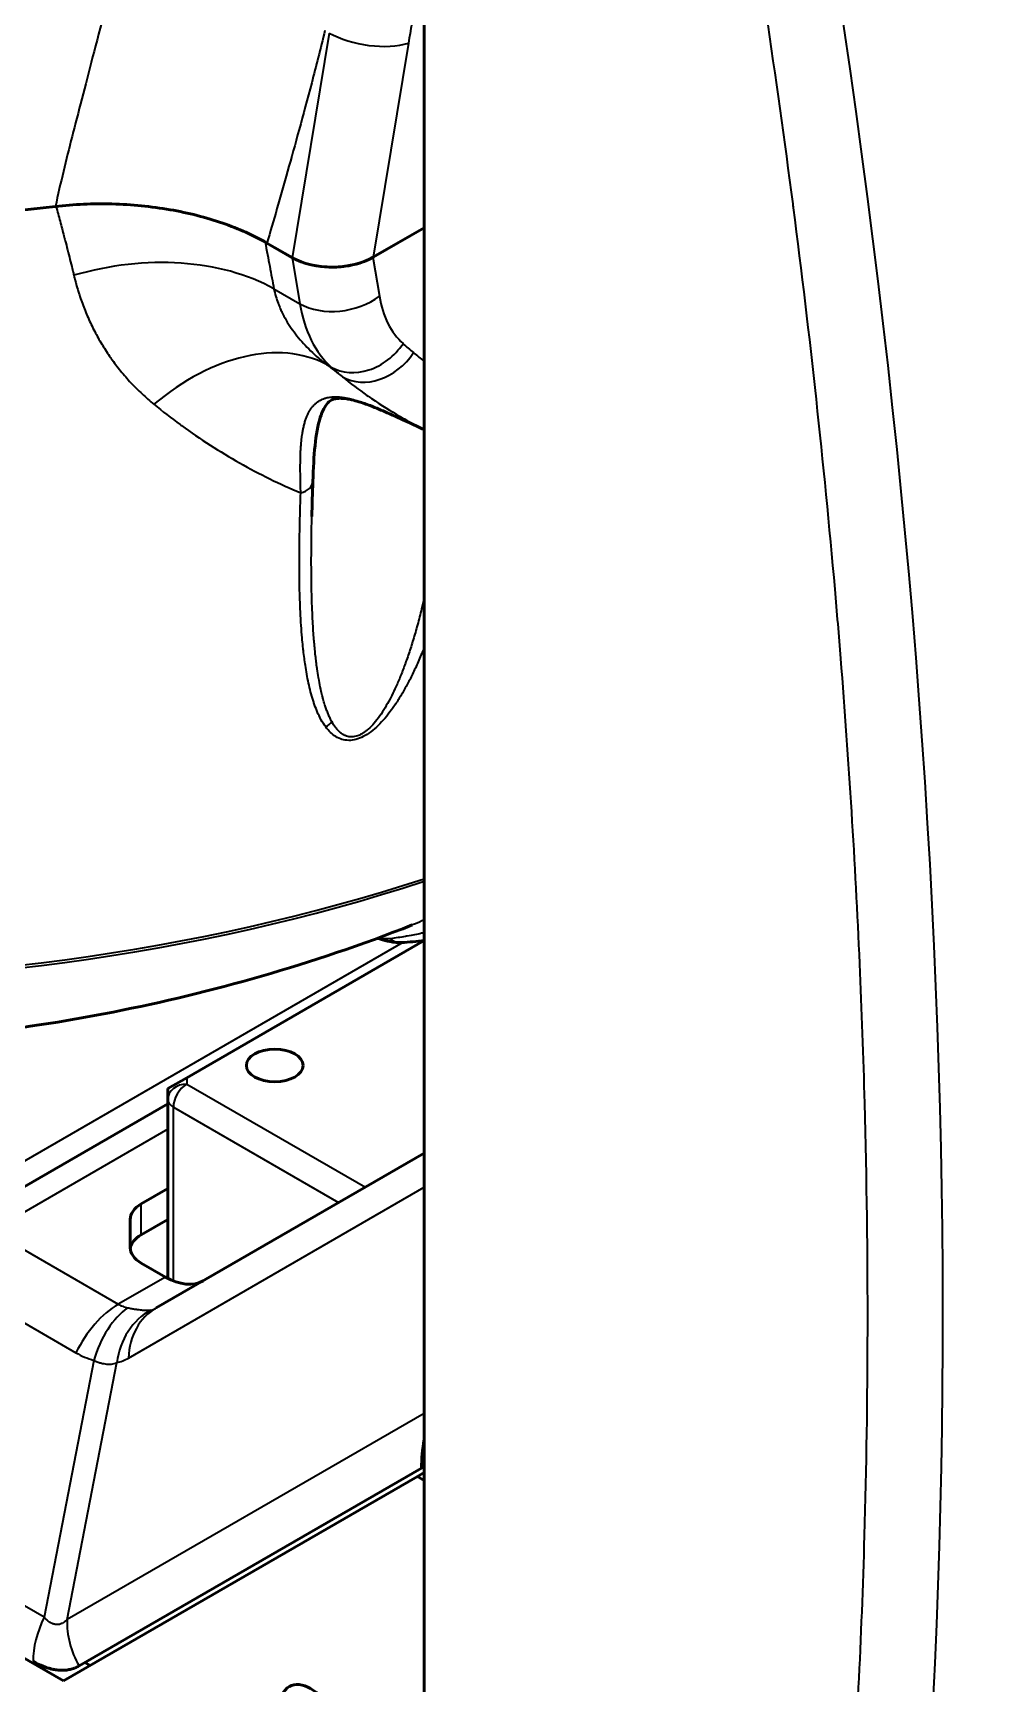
# Model space of a CAD drawing. Header units: millimetres. Extents: x 40 to 2195, y 40 to 1687.
# Drawn here: x 1752.5 to 1802.9, y 1308.4 to 1395.8 of the extents above; entities that cross this region are included whole.
import ezdxf

# ---------------------------------------------------------------- set-up
doc = ezdxf.new("R2010")
doc.units = ezdxf.units.MM
doc.header["$LTSCALE"] = 8
doc.layers.add('Visible (ISO)', color=7, linetype='Continuous', lineweight=50)
doc.layers.add('Visible Narrow (ISO)', color=7, linetype='Continuous', lineweight=35)

msp = doc.modelspace()

# ---------------------------------------------------------------- linework, layer by layer
at = {"layer": 'Visible (ISO)'}
for p, q in [((1773.183, 1417.423), (1773.183, 1299.179)), ((1770.473, 1383.944), (1773.183, 1385.509)), ((1773.183, 1385.509), (1770.487, 1383.953)), ((1766.201, 1383.923), (1764.86, 1384.698)), ((1766.197, 1383.926), (1764.86, 1384.698)), ((1765.041, 1383.297), (1765.041, 1383.297)), ((1767.238, 1370.235), (1767.238, 1370.236)), ((1772.72, 1362.217), (1772.721, 1362.217)), ((1767.037, 1361.549), (1767.037, 1361.548)), ((1767.152, 1361.043), (1767.152, 1361.043)), ((1767.788, 1359.369), (1767.79, 1359.37)), ((1670.653, 1356.782), (1754.091, 1308.608)), ((1760.619, 1340.532), (1773.18, 1347.785)), ((1759.619, 1339.955), (1760.619, 1340.532)), ((1759.619, 1339.955), (1759.619, 1339.378)), ((1759.619, 1329.915), (1759.619, 1339.378)), ((1759.619, 1339.152), (1748.292, 1332.613)), ((1758.999, 1328.344), (1773.183, 1336.533)), ((1759.619, 1334.662), (1758.213, 1333.85)), ((1757.627, 1331.54), (1757.627, 1333.033)), ((1759.619, 1333.029), (1758.213, 1332.217)), ((1759.496, 1329.983), (1758.213, 1330.724)), ((1754.091, 1308.608), (1772.83, 1319.427)), ((1773.042, 1319.869), (1754.924, 1309.408)), ((1773.183, 1319.631), (1772.83, 1319.427)), ((1773.183, 1319.223), (1772.83, 1319.427)), ((1773.042, 1319.869), (1773.183, 1319.95)), ((1773.183, 1299.179), (1773.183, 1319.223)), ((1754.924, 1309.408), (1754.923, 1309.408)), ((1754.924, 1309.408), (1754.924, 1309.408)), ((1755.229, 1309.585), (1755.505, 1309.425))]:
    msp.add_line(p, q, dxfattribs=at)
for centre, major_axis, ratio, start_param, end_param in [((1806.416, 1403.729), (-8.249, -14.288), 0.57735, 5.974812, 5.974814), ((1767.258, 1389.437), (-3.5, 0), 0.57735, 1.111161, 1.111307), ((1737.913, 1432.507), (-81, 0), 0.57735, 1.63503, 1.76659), ((1737.913, 1432.507), (-81, 0), 0.57735, 1.637607, 1.766544), ((1768.369, 1385.18), (-3.033, -0.062), 0.578111, 0.762617, 2.331536), ((1768.351, 1385.169), (3.023, 0.04), 0.577215, 4.348019, 5.482482), ((1766.293, 1372.124), (0.999, -0.036), 0.685631, 6.283117, 6.283211), ((1759.627, 1333.033), (-2, 0), 0.57735, 5.497787, 6.283185), ((1759.627, 1331.54), (-2, 0), 0.57735, 0, 0.785398), ((1759.627, 1331.4), (-2, 0), 0.57735, 5.497787, 6.222488), ((1759.496, 1333.249), (2, -3.464), 0.57735, 5.497787, 6.283185), ((1739.245, 1318.408), (-21.995, 0), 0.57735, 3.88818, 3.888182), ((1739.242, 1318.406), (-22, 0), 0.57735, 3.772873, 3.772879), ((1712.372, 481.754), (-500, 866.025), 0.57735, 5.430804, 5.56477), ((1775.87, 1321.502), (-1.3, -4.853), 0.517638, 4.872487, 5.190047)]:
    msp.add_ellipse(centre, major_axis=major_axis, ratio=ratio, start_param=start_param, end_param=end_param, dxfattribs=at)
for centre, major_axis in [((1765.276, 1341.18), (1.5, 0)), ((1767.173, 1306.363), (-1.125, 1.949))]:
    msp.add_ellipse(centre, major_axis=major_axis, ratio=0.57735, dxfattribs=at)
for points, knots in [([(1764.86, 1384.698), (1764.158, 1385.103), (1763.372, 1385.457), (1761.647, 1386.054), (1760.711, 1386.293), (1758.737, 1386.637), (1757.705, 1386.739), (1755.66, 1386.791), (1754.653, 1386.748), (1753.668, 1386.635)], [0.000013, 0.000013, 0.000013, 0.000013, 0.297718, 0.297718, 0.603474, 0.603474, 0.916103, 0.916103, 1.217547, 1.217547, 1.217547, 1.217547]), ([(1773.183, 1374.828), (1772.904, 1374.954), (1772.612, 1375.089), (1771.965, 1375.388), (1771.606, 1375.553), (1770.94, 1375.847), (1770.635, 1375.976), (1770.125, 1376.17), (1769.92, 1376.242), (1769.592, 1376.341), (1769.465, 1376.375), (1769.256, 1376.422), (1769.17, 1376.439), (1768.951, 1376.472), (1768.826, 1376.482), (1768.63, 1376.481), (1768.551, 1376.473), (1768.408, 1376.447), (1768.351, 1376.427), (1768.212, 1376.364), (1768.148, 1376.315), (1767.933, 1376.088), (1767.791, 1375.816), (1767.554, 1375.057), (1767.468, 1374.546), (1767.349, 1373.408), (1767.316, 1372.774), (1767.292, 1372.088)], [0.020643, 0.020643, 0.020643, 0.020643, 0.13626, 0.13626, 0.26516, 0.26516, 0.365103, 0.365103, 0.429204, 0.429204, 0.46965, 0.46965, 0.499022, 0.499022, 0.548655, 0.548655, 0.594113, 0.594113, 0.65191, 0.65191, 0.758201, 0.758201, 0.989331, 0.989331, 1.268341, 1.268341, 1.552961, 1.552961, 1.552961, 1.552961]), ([(1772.553, 1348.612), (1769.873, 1347.557), (1767.216, 1346.664), (1761.942, 1345.143), (1759.323, 1344.516), (1754.112, 1343.493), (1751.52, 1343.097), (1746.349, 1342.514), (1743.771, 1342.328), (1738.619, 1342.157), (1736.046, 1342.172), (1733.469, 1342.288)], [3.3287036, 3.3287036, 3.3287036, 3.3287036, 3.4639147, 3.4639147, 3.5991257, 3.5991257, 3.7343368, 3.7343368, 3.8695479, 3.8695479, 4.004759, 4.004759, 4.004759, 4.004759]), ([(1771.981, 1347.681), (1771.776, 1347.667), (1771.576, 1347.691), (1771.201, 1347.769), (1771.022, 1347.82), (1770.827, 1347.871)], [0.0000084, 0.0000084, 0.0000084, 0.0000084, 0.0744912, 0.0744912, 0.1393219, 0.1393219, 0.1393219, 0.1393219]), ([(1754.924, 1309.408), (1754.855, 1309.368), (1754.783, 1309.333), (1754.698, 1309.299), (1754.687, 1309.294), (1754.602, 1309.262), (1754.527, 1309.238), (1754.427, 1309.215), (1754.405, 1309.21), (1754.308, 1309.191), (1754.23, 1309.181), (1754.139, 1309.175), (1754.128, 1309.175), (1754.096, 1309.173), (1754.075, 1309.172), (1753.974, 1309.171), (1753.892, 1309.174), (1753.808, 1309.182), (1753.723, 1309.191), (1753.638, 1309.204), (1753.497, 1309.233), (1753.442, 1309.246), (1753.319, 1309.28), (1753.252, 1309.3), (1753.174, 1309.328), (1753.164, 1309.331), (1752.98, 1309.397), (1752.804, 1309.477), (1752.58, 1309.596), (1752.532, 1309.622), (1752.485, 1309.65)], [0.0000064, 0.0000064, 0.0000064, 0.0000064, 0.0413412, 0.0413412, 0.0474963, 0.0474963, 0.0879048, 0.0879048, 0.0990422, 0.0990422, 0.1373787, 0.1373787, 0.1429152, 0.1429152, 0.1527346, 0.1527346, 0.1907593, 0.1909823, 0.1909823, 0.2291726, 0.2291726, 0.2533719, 0.2533719, 0.2823033, 0.2823033, 0.2867689, 0.2867689, 0.36073, 0.36073, 0.3806808, 0.3806808, 0.3806808, 0.3806808])]:
    msp.add_open_spline(points, degree=3, knots=knots, dxfattribs=at)
for points in [[(1767.292, 1372.088), (1767.27, 1371.465), (1767.251, 1370.847), (1767.238, 1370.236)], [(1770.827, 1347.871), (1770.783, 1347.883), (1770.738, 1347.894), (1770.692, 1347.904)], [(1773.183, 1347.785), (1772.79, 1347.745), (1772.388, 1347.71), (1771.981, 1347.681)]]:
    msp.add_open_spline(points, degree=3, dxfattribs=at)
at = {"layer": 'Visible Narrow (ISO)'}
for p, q in [((1768.156, 1395.813), (1766.201, 1383.923)), ((1772.348, 1395.279), (1770.487, 1383.953)), ((1766.197, 1383.926), (1766.606, 1381.488)), ((1770.473, 1383.944), (1770.816, 1381.895)), ((1765.23, 1382.282), (1766.606, 1381.488)), ((1768.008, 1378.278), (1768.269, 1378.128)), ((1753.071, 1311.98), (1672.846, 1358.298)), ((1772.058, 1347.687), (1737.94, 1327.989)), ((1760.619, 1340.532), (1760.619, 1340.194)), ((1760.619, 1340.194), (1770.072, 1334.736)), ((1759.912, 1338.969), (1768.658, 1333.92)), ((1759.912, 1329.778), (1759.912, 1338.969)), ((1759.619, 1337.799), (1750.292, 1332.414)), ((1757.538, 1325.697), (1773.183, 1334.73)), ((1758.213, 1332.217), (1758.213, 1333.85)), ((1750.292, 1332.414), (1756.999, 1328.542)), ((1748.05, 1329.845), (1754.758, 1325.973)), ((1759.496, 1329.983), (1756.999, 1328.542)), ((1755.697, 1325.573), (1753.071, 1311.98)), ((1754.291, 1311.859), (1756.916, 1325.452)), ((1773.183, 1322.767), (1754.291, 1311.859))]:
    msp.add_line(p, q, dxfattribs=at)
for centre, major_axis, ratio, start_param, end_param in [((1468.817, 1506.395), (238.776, -385.829), 0.597168, 0.609486, 0.974056), ((1796.24, 1402.955), (-17.038, -30.035), 0.582367, 5.209992, 5.27658), ((1770.227, 1396.482), (-2.96, 0.487), 0.434717, 0.869467, 2.438387), ((1757.19, 1375.436), (11.343, 2.86), 0.680341, 0.627486, 1.623669), ((1768.695, 1383.12), (-2.959, -0.496), 0.668835, 0.681509, 2.252305), ((1774.962, 1388.014), (-6, -10.392), 0.57735, 5.67232, 6.159708), ((1777.083, 1386.789), (-4.5, -7.794), 0.57735, 5.67232, 6.159708), ((1762.135, 1368.846), (6.439, 9.086), 0.664715, 0.089492, 1.194512), ((1769.942, 1380.599), (-2.013, -2.225), 0.81028, 0.172449, 1.743246), ((1770.492, 1380.123), (-1.911, -2.313), 0.81266, 0.136095, 1.706891), ((1798.279, 1418.097), (-23.5, -40.703), 0.57735, 6.159708, 6.186199), ((1791.57, 1423.923), (-10.362, -51.901), 0.743477, 5.91482, 5.940798), ((1796.157, 1419.322), (-25, -43.301), 0.57735, 6.159708, 6.186199), ((1766.293, 1372.124), (0.999, -0.036), 0.685631, 5.104819, 6.283117), ((1767.588, 1359.796), (0.806, 0.592), 0.801088, 4.60625, 5.037603), ((1737.913, 1386.962), (71.487, 0), 0.57735, 4.655175, 5.228355), ((1737.913, 1386.739), (71.35, 0), 0.57735, 4.655175, 5.229446), ((1771.081, 1348.839), (-0.254, -0.967), 0.337731, 6.026169, 6.282952), ((1771.911, 1348.679), (0.07, -0.998), 0.865654, 5.568458, 6.283159), ((1760.619, 1339.378), (-1, 0), 0.816497, 4.712389, 6.283185), ((1760.619, 1339.378), (-0.5, -0.866), 0.57735, 3.926991, 5.497787), ((1760.619, 1339.378), (-1, 0), 0.57735, 0, 0.785398), ((1757, 1325.276), (-2, -3.464), 0.577351, 3.927014, 4.842132), ((1757.939, 1324.876), (-1.109, -3.843), 0.586873, 3.775864, 4.700472), ((1760.378, 1324.634), (-0.808, 3.918), 0.869669, 0.261905, 1.186463), ((1760.999, 1324.879), (-2, 3.464), 0.816497, 0, 0.915101), ((1755.313, 1311.283), (2, 3.464), 0.57735, 1.700499, 2.356194), ((1757.752, 1311.041), (-2, 3.464), 0.816497, 0.915184, 1.570882)]:
    msp.add_ellipse(centre, major_axis=major_axis, ratio=ratio, start_param=start_param, end_param=end_param, dxfattribs=at)
for points, knots in [([(1792.542, 1272.089), (1792.579, 1272.327), (1792.616, 1272.565), (1792.652, 1272.803), (1793.505, 1278.406), (1794.222, 1284.098), (1794.803, 1289.882), (1794.945, 1291.296), (1795.079, 1292.716), (1795.204, 1294.142), (1795.615, 1298.792), (1795.938, 1303.5), (1796.174, 1308.259), (1796.306, 1310.922), (1796.41, 1313.602), (1796.488, 1316.298), (1796.591, 1319.895), (1796.646, 1323.519), (1796.651, 1327.17), (1796.658, 1331.144), (1796.606, 1335.149), (1796.497, 1339.184), (1796.431, 1341.632), (1796.343, 1344.092), (1796.234, 1346.561), (1795.999, 1351.897), (1795.665, 1357.28), (1795.232, 1362.706), (1795.135, 1363.928), (1795.032, 1365.152), (1794.925, 1366.379), (1794.34, 1373.049), (1793.607, 1379.783), (1792.727, 1386.565), (1792.718, 1386.633), (1792.709, 1386.701), (1792.7, 1386.769), (1791.827, 1393.484), (1790.81, 1400.246), (1789.649, 1407.059)], [0.0000015, 0.0000015, 0.0000015, 0.0000015, 0.0058229, 0.0058229, 0.0058229, 0.1428571, 0.1428571, 0.1428571, 0.176372, 0.176372, 0.176372, 0.2857143, 0.2857143, 0.2857143, 0.3469143, 0.3469143, 0.3469143, 0.4285714, 0.4285714, 0.4285714, 0.5174708, 0.5174708, 0.5174708, 0.5714286, 0.5714286, 0.5714286, 0.6880265, 0.6880265, 0.6880265, 0.7142857, 0.7142857, 0.7142857, 0.8571429, 0.8571429, 0.8571429, 0.85858, 0.85858, 0.85858, 0.9999988, 0.9999988, 0.9999988, 0.9999988]), ([(1757.056, 1399.78), (1756.784, 1398.815), (1756.532, 1397.896), (1756.297, 1397.024), (1756.062, 1396.152), (1755.843, 1395.327), (1755.64, 1394.546), (1755.436, 1393.764), (1755.248, 1393.027), (1755.067, 1392.329), (1754.887, 1391.63), (1754.715, 1390.97), (1754.553, 1390.337), (1754.391, 1389.703), (1754.239, 1389.096), (1754.092, 1388.483), (1753.945, 1387.87), (1753.804, 1387.25), (1753.668, 1386.635)], [0, 0, 0, 0, 0.166667, 0.166667, 0.166667, 0.333333, 0.333333, 0.333333, 0.5, 0.5, 0.5, 0.666667, 0.666667, 0.666667, 0.833333, 0.833333, 0.833333, 1, 1, 1, 1]), ([(1767.93, 1395.943), (1767.692, 1394.972), (1767.224, 1393.13), (1766.56, 1390.663), (1765.944, 1388.464), (1765.387, 1386.503), (1765.038, 1385.276), (1764.86, 1384.698)], [0, 0, 0, 0, 0.2, 0.4, 0.6, 0.8, 0.9999995, 0.9999995, 0.9999995, 0.9999995]), ([(1753.707, 1386.639), (1753.779, 1386.371), (1753.849, 1386.108), (1753.917, 1385.851), (1753.987, 1385.586), (1754.054, 1385.328), (1754.12, 1385.075), (1754.143, 1384.988), (1754.165, 1384.902), (1754.188, 1384.816), (1754.197, 1384.781), (1754.206, 1384.746), (1754.215, 1384.711), (1754.259, 1384.541), (1754.303, 1384.373), (1754.346, 1384.207), (1754.389, 1384.04), (1754.431, 1383.875), (1754.472, 1383.712), (1754.514, 1383.546), (1754.554, 1383.383), (1754.593, 1383.222), (1754.611, 1383.144), (1754.63, 1383.068), (1754.648, 1382.991)], [0.0000108, 0.0000108, 0.0000108, 0.0000108, 0.1978995, 0.1978995, 0.1978995, 0.4014458, 0.4014458, 0.4014458, 0.471292, 0.471292, 0.471292, 0.5, 0.5, 0.5, 0.6406281, 0.6406281, 0.6406281, 0.78329, 0.78329, 0.78329, 0.9295382, 0.9295382, 0.9295382, 1, 1, 1, 1]), ([(1764.763, 1384.753), (1764.851, 1384.308), (1765.014, 1383.453), (1765.158, 1382.663), (1765.23, 1382.282)], [0.0002562, 0.0002562, 0.0002562, 0.0002562, 0.5, 1, 1, 1, 1]), ([(1754.648, 1382.991), (1754.707, 1382.74), (1754.774, 1382.489), (1754.848, 1382.24), (1754.923, 1381.99), (1755.005, 1381.741), (1755.096, 1381.494), (1755.187, 1381.246), (1755.286, 1380.999), (1755.394, 1380.754), (1755.503, 1380.508), (1755.62, 1380.263), (1755.747, 1380.019), (1755.863, 1379.796), (1755.987, 1379.575), (1756.118, 1379.356), (1756.13, 1379.336), (1756.143, 1379.316), (1756.155, 1379.296), (1756.292, 1379.071), (1756.437, 1378.85), (1756.588, 1378.634), (1756.597, 1378.621), (1756.606, 1378.609), (1756.615, 1378.596), (1756.776, 1378.368), (1756.944, 1378.146), (1757.12, 1377.931), (1757.296, 1377.715), (1757.479, 1377.506), (1757.668, 1377.302), (1757.858, 1377.099), (1758.054, 1376.903), (1758.257, 1376.713), (1758.46, 1376.524), (1758.668, 1376.341), (1758.883, 1376.165)], [0, 0, 0, 0, 0.1, 0.1, 0.1, 0.2, 0.2, 0.2, 0.3, 0.3, 0.3, 0.4, 0.4, 0.4, 0.491489, 0.491489, 0.491489, 0.5, 0.5, 0.5, 0.594396, 0.594396, 0.594396, 0.6, 0.6, 0.6, 0.7, 0.7, 0.7, 0.8, 0.8, 0.8, 0.9, 0.9, 0.9, 1, 1, 1, 1]), ([(1765.23, 1382.282), (1765.258, 1382.147), (1765.293, 1382.011), (1765.333, 1381.874), (1765.369, 1381.754), (1765.409, 1381.634), (1765.455, 1381.513), (1765.461, 1381.496), (1765.468, 1381.478), (1765.475, 1381.461), (1765.514, 1381.359), (1765.558, 1381.257), (1765.605, 1381.154), (1765.621, 1381.118), (1765.638, 1381.081), (1765.656, 1381.045), (1765.723, 1380.905), (1765.798, 1380.765), (1765.879, 1380.625), (1765.961, 1380.484), (1766.05, 1380.343), (1766.146, 1380.203), (1766.242, 1380.063), (1766.345, 1379.925), (1766.453, 1379.788), (1766.562, 1379.652), (1766.676, 1379.518), (1766.795, 1379.387), (1766.915, 1379.255), (1767.04, 1379.126), (1767.17, 1379), (1767.3, 1378.874), (1767.435, 1378.75), (1767.575, 1378.63), (1767.715, 1378.509), (1767.859, 1378.392), (1768.008, 1378.278)], [0, 0, 0, 0, 0.1, 0.1, 0.1, 0.187444, 0.187444, 0.187444, 0.2, 0.2, 0.2, 0.273889, 0.273889, 0.273889, 0.3, 0.3, 0.3, 0.4, 0.4, 0.4, 0.5, 0.5, 0.5, 0.6, 0.6, 0.6, 0.7, 0.7, 0.7, 0.8, 0.8, 0.8, 0.9, 0.9, 0.9, 1, 1, 1, 1]), ([(1768.854, 1377.621), (1769.291, 1377.269), (1769.727, 1376.942), (1770.157, 1376.64), (1770.239, 1376.583), (1770.321, 1376.526), (1770.402, 1376.47), (1770.912, 1376.122), (1771.415, 1375.807), (1771.912, 1375.52), (1771.988, 1375.476), (1772.064, 1375.433), (1772.14, 1375.39), (1772.492, 1375.193), (1772.84, 1375.009), (1773.183, 1374.839)], [0.0000003, 0.0000003, 0.0000003, 0.0000003, 0.2801162, 0.2801162, 0.2801162, 0.3333333, 0.3333333, 0.3333333, 0.6666667, 0.6666667, 0.6666667, 0.7178767, 0.7178767, 0.7178767, 0.9549364, 0.9549364, 0.9549364, 0.9549364]), ([(1758.883, 1376.165), (1759.335, 1375.795), (1759.796, 1375.439), (1760.264, 1375.097), (1760.29, 1375.078), (1760.316, 1375.059), (1760.342, 1375.04), (1760.837, 1374.68), (1761.341, 1374.335), (1761.853, 1374.006), (1762.365, 1373.677), (1762.885, 1373.363), (1763.412, 1373.066), (1763.939, 1372.769), (1764.473, 1372.488), (1765.013, 1372.223), (1765.553, 1371.958), (1766.1, 1371.709), (1766.652, 1371.477)], [0, 0, 0, 0, 0.189479, 0.189479, 0.189479, 0.2, 0.2, 0.2, 0.4, 0.4, 0.4, 0.6, 0.6, 0.6, 0.8, 0.8, 0.8, 1, 1, 1, 1]), ([(1766.652, 1371.477), (1766.648, 1371.617), (1766.644, 1371.752), (1766.638, 1372.001), (1766.636, 1372.115), (1766.632, 1372.355), (1766.63, 1372.48), (1766.629, 1372.612), (1766.629, 1372.623), (1766.628, 1372.754), (1766.628, 1372.871), (1766.63, 1373.082), (1766.631, 1373.177), (1766.635, 1373.382), (1766.639, 1373.49), (1766.648, 1373.711), (1766.654, 1373.822), (1766.667, 1374.002), (1766.673, 1374.072), (1766.687, 1374.231), (1766.697, 1374.318), (1766.719, 1374.498), (1766.733, 1374.59), (1766.759, 1374.745), (1766.77, 1374.808), (1766.798, 1374.942), (1766.814, 1375.011), (1766.85, 1375.152), (1766.87, 1375.224), (1766.911, 1375.354), (1766.932, 1375.413), (1766.976, 1375.526), (1766.999, 1375.579), (1767.047, 1375.684), (1767.074, 1375.735), (1767.13, 1375.835), (1767.161, 1375.884), (1767.197, 1375.935), (1767.2, 1375.941), (1767.233, 1375.986), (1767.262, 1376.025), (1767.327, 1376.1), (1767.361, 1376.137), (1767.434, 1376.206), (1767.473, 1376.239), (1767.524, 1376.278), (1767.534, 1376.286), (1767.581, 1376.319), (1767.619, 1376.343), (1767.701, 1376.39), (1767.745, 1376.412), (1767.834, 1376.451), (1767.879, 1376.468), (1767.946, 1376.489), (1767.968, 1376.495), (1768.033, 1376.513), (1768.078, 1376.523), (1768.203, 1376.545), (1768.285, 1376.554), (1768.424, 1376.561), (1768.479, 1376.561), (1768.582, 1376.559), (1768.631, 1376.556), (1768.725, 1376.549), (1768.771, 1376.544), (1768.864, 1376.533), (1768.91, 1376.526), (1769.006, 1376.51), (1769.054, 1376.501), (1769.117, 1376.489), (1769.132, 1376.486), (1769.198, 1376.472), (1769.25, 1376.46), (1769.372, 1376.429), (1769.444, 1376.41), (1769.585, 1376.37), (1769.655, 1376.349), (1769.766, 1376.313), (1769.806, 1376.3), (1769.9, 1376.268), (1769.955, 1376.249), (1770.089, 1376.202), (1770.168, 1376.172), (1770.335, 1376.109), (1770.422, 1376.074), (1770.552, 1376.022), (1770.593, 1376.005), (1770.69, 1375.965), (1770.746, 1375.941), (1770.891, 1375.879), (1770.981, 1375.84), (1771.154, 1375.764), (1771.237, 1375.728), (1771.372, 1375.667), (1771.425, 1375.643), (1771.531, 1375.595), (1771.585, 1375.57), (1771.721, 1375.508), (1771.803, 1375.47), (1771.97, 1375.393), (1772.054, 1375.354), (1772.211, 1375.281), (1772.283, 1375.247), (1772.407, 1375.19), (1772.458, 1375.166), (1772.602, 1375.099), (1772.695, 1375.056), (1772.878, 1374.972), (1772.967, 1374.93), (1773.099, 1374.87), (1773.141, 1374.851), (1773.183, 1374.832)], [0, 0, 0, 0, 0.0220675, 0.0220675, 0.0417193, 0.0417193, 0.0646975, 0.0646975, 0.0666667, 0.0666667, 0.089616, 0.089616, 0.1093649, 0.1093649, 0.1333333, 0.1333333, 0.1594902, 0.1594902, 0.1770624, 0.1770624, 0.2, 0.2, 0.2257776, 0.2257776, 0.244771, 0.244771, 0.2666667, 0.2666667, 0.2908389, 0.2908389, 0.3124572, 0.3124572, 0.3333333, 0.3333333, 0.3551162, 0.3551162, 0.3775748, 0.3775748, 0.3801631, 0.3801631, 0.4, 0.4, 0.4208971, 0.4208971, 0.4423502, 0.4423502, 0.4478411, 0.4478411, 0.4666667, 0.4666667, 0.4873229, 0.4873229, 0.5066273, 0.5066273, 0.5155632, 0.5155632, 0.5333333, 0.5333333, 0.5639291, 0.5639291, 0.5832801, 0.5832801, 0.6, 0.6, 0.6153232, 0.6153232, 0.6306977, 0.6306977, 0.6461325, 0.6461325, 0.6506969, 0.6506969, 0.6666667, 0.6666667, 0.6877036, 0.6877036, 0.7075409, 0.7075409, 0.7185191, 0.7185191, 0.7333333, 0.7333333, 0.7539444, 0.7539444, 0.776061, 0.776061, 0.7863325, 0.7863325, 0.8, 0.8, 0.8218824, 0.8218824, 0.8416558, 0.8416558, 0.8540119, 0.8540119, 0.8666667, 0.8666667, 0.8857021, 0.8857021, 0.9050732, 0.9050732, 0.9216397, 0.9216397, 0.9333333, 0.9333333, 0.9546473, 0.9546473, 0.9753436, 0.9753436, 0.9850039, 0.9850039, 0.9850039, 0.9850039]), ([(1767.974, 1359.091), (1767.886, 1359.21), (1767.809, 1359.332), (1767.729, 1359.477), (1767.717, 1359.499), (1767.646, 1359.633), (1767.592, 1359.745), (1767.529, 1359.891), (1767.515, 1359.923), (1767.445, 1360.094), (1767.394, 1360.233), (1767.344, 1360.381), (1767.342, 1360.388), (1767.29, 1360.543), (1767.246, 1360.691), (1767.164, 1360.992), (1767.126, 1361.145), (1767.056, 1361.455), (1767.024, 1361.611), (1766.964, 1361.924), (1766.937, 1362.08), (1766.891, 1362.371), (1766.871, 1362.506), (1766.849, 1362.67), (1766.845, 1362.695), (1766.824, 1362.857), (1766.807, 1362.997), (1766.787, 1363.175), (1766.783, 1363.206), (1766.764, 1363.385), (1766.748, 1363.539), (1766.73, 1363.738), (1766.727, 1363.775), (1766.705, 1364.017), (1766.689, 1364.235), (1766.658, 1364.693), (1766.644, 1364.935), (1766.623, 1365.398), (1766.614, 1365.616), (1766.605, 1365.889), (1766.604, 1365.933), (1766.596, 1366.204), (1766.59, 1366.438), (1766.585, 1366.738), (1766.585, 1366.794), (1766.581, 1367.089), (1766.579, 1367.336), (1766.578, 1367.669), (1766.578, 1367.745), (1766.578, 1368.086), (1766.58, 1368.363), (1766.584, 1368.735), (1766.585, 1368.82), (1766.59, 1369.171), (1766.595, 1369.449), (1766.604, 1369.862), (1766.607, 1369.989), (1766.621, 1370.546), (1766.635, 1371), (1766.652, 1371.477)], [0, 0, 0, 0, 0.0472192, 0.0472192, 0.0555556, 0.0555556, 0.0986175, 0.0986175, 0.1111111, 0.1111111, 0.1638602, 0.1638602, 0.1666667, 0.1666667, 0.2222222, 0.2222222, 0.2777778, 0.2777778, 0.3333333, 0.3333333, 0.3888889, 0.3888889, 0.4358257, 0.4358257, 0.4444444, 0.4444444, 0.4902647, 0.4902647, 0.5, 0.5, 0.545251, 0.545251, 0.5555556, 0.5555556, 0.6111111, 0.6111111, 0.6666667, 0.6666667, 0.7131958, 0.7131958, 0.7222222, 0.7222222, 0.7675196, 0.7675196, 0.7777778, 0.7777778, 0.8208897, 0.8208897, 0.8333333, 0.8333333, 0.8764872, 0.8764872, 0.8888889, 0.8888889, 0.9276808, 0.9276808, 0.9444444, 0.9444444, 1, 1, 1, 1]), ([(1768.295, 1359.373), (1768.261, 1359.433), (1768.23, 1359.494), (1768.17, 1359.619), (1768.142, 1359.683), (1768.103, 1359.775), (1768.091, 1359.804), (1768.051, 1359.902), (1768.025, 1359.972), (1767.974, 1360.116), (1767.95, 1360.189), (1767.924, 1360.272), (1767.92, 1360.283), (1767.89, 1360.381), (1767.864, 1360.47), (1767.822, 1360.624), (1767.805, 1360.69), (1767.763, 1360.854), (1767.74, 1360.953), (1767.706, 1361.109), (1767.694, 1361.166), (1767.653, 1361.364), (1767.626, 1361.506), (1767.598, 1361.667), (1767.595, 1361.684), (1767.566, 1361.853), (1767.542, 1362.007), (1767.519, 1362.17), (1767.518, 1362.179), (1767.5, 1362.306), (1767.484, 1362.423), (1767.464, 1362.586), (1767.458, 1362.631), (1767.439, 1362.792), (1767.426, 1362.909), (1767.409, 1363.077), (1767.404, 1363.126), (1767.386, 1363.303), (1767.375, 1363.433), (1767.359, 1363.615), (1767.355, 1363.663), (1767.339, 1363.861), (1767.328, 1364.017), (1767.314, 1364.223), (1767.312, 1364.264), (1767.299, 1364.467), (1767.289, 1364.637), (1767.277, 1364.867), (1767.275, 1364.921), (1767.262, 1365.186), (1767.254, 1365.405), (1767.245, 1365.662), (1767.244, 1365.691), (1767.235, 1365.963), (1767.229, 1366.216), (1767.224, 1366.498), (1767.223, 1366.515), (1767.218, 1366.816), (1767.214, 1367.113), (1767.211, 1367.74), (1767.211, 1368.07), (1767.215, 1368.768), (1767.219, 1369.136), (1767.229, 1369.754), (1767.233, 1369.99), (1767.238, 1370.235)], [0, 0, 0, 0, 0.0221711, 0.0221711, 0.045333, 0.045333, 0.0555556, 0.0555556, 0.0809375, 0.0809375, 0.1073645, 0.1073645, 0.1111111, 0.1111111, 0.1430895, 0.1430895, 0.1666667, 0.1666667, 0.2021011, 0.2021011, 0.2222222, 0.2222222, 0.2719883, 0.2719883, 0.2777778, 0.2777778, 0.3302001, 0.3302001, 0.3333333, 0.3333333, 0.3735634, 0.3735634, 0.3888889, 0.3888889, 0.4281552, 0.4281552, 0.4444444, 0.4444444, 0.4856447, 0.4856447, 0.5, 0.5, 0.5445874, 0.5445874, 0.5555556, 0.5555556, 0.598201, 0.598201, 0.6111111, 0.6111111, 0.6604887, 0.6604887, 0.6666667, 0.6666667, 0.7188353, 0.7188353, 0.7222222, 0.7222222, 0.7777778, 0.7777778, 0.8333333, 0.8333333, 0.8888889, 0.8888889, 0.9214881, 0.9214881, 0.9214881, 0.9214881]), ([(1773.183, 1365.907), (1773.139, 1365.717), (1773.095, 1365.532), (1773.05, 1365.35), (1772.978, 1365.055), (1772.904, 1364.771), (1772.829, 1364.498), (1772.754, 1364.224), (1772.679, 1363.961), (1772.602, 1363.707), (1772.525, 1363.454), (1772.448, 1363.21), (1772.369, 1362.976), (1772.291, 1362.742), (1772.211, 1362.518), (1772.131, 1362.302), (1772.051, 1362.086), (1771.97, 1361.88), (1771.888, 1361.681), (1771.805, 1361.483), (1771.722, 1361.292), (1771.638, 1361.11), (1771.563, 1360.949), (1771.488, 1360.794), (1771.411, 1360.645), (1771.4, 1360.624), (1771.39, 1360.604), (1771.379, 1360.584), (1771.292, 1360.416), (1771.202, 1360.257), (1771.111, 1360.105), (1771.02, 1359.953), (1770.927, 1359.809), (1770.832, 1359.673), (1770.736, 1359.538), (1770.638, 1359.41), (1770.536, 1359.292), (1770.435, 1359.174), (1770.33, 1359.066), (1770.223, 1358.971), (1770.176, 1358.93), (1770.13, 1358.892), (1770.083, 1358.857), (1770.036, 1358.821), (1769.989, 1358.789), (1769.943, 1358.76), (1769.928, 1358.75), (1769.913, 1358.741), (1769.898, 1358.732), (1769.84, 1358.698), (1769.783, 1358.67), (1769.726, 1358.646), (1769.677, 1358.626), (1769.629, 1358.61), (1769.582, 1358.597), (1769.478, 1358.57), (1769.375, 1358.559), (1769.274, 1358.567), (1769.181, 1358.575), (1769.089, 1358.598), (1769.003, 1358.636), (1768.997, 1358.638), (1768.991, 1358.641), (1768.985, 1358.644), (1768.918, 1358.674), (1768.855, 1358.712), (1768.794, 1358.758), (1768.771, 1358.776), (1768.748, 1358.794), (1768.725, 1358.814), (1768.669, 1358.863), (1768.614, 1358.918), (1768.562, 1358.979), (1768.54, 1359.005), (1768.518, 1359.032), (1768.497, 1359.06), (1768.425, 1359.154), (1768.358, 1359.258), (1768.295, 1359.373)], [0.1538655, 0.1538655, 0.1538655, 0.1538655, 0.1818182, 0.1818182, 0.1818182, 0.2272727, 0.2272727, 0.2272727, 0.2727273, 0.2727273, 0.2727273, 0.3181818, 0.3181818, 0.3181818, 0.3636364, 0.3636364, 0.3636364, 0.4090909, 0.4090909, 0.4090909, 0.4545455, 0.4545455, 0.4545455, 0.4945365, 0.4945365, 0.4945365, 0.5, 0.5, 0.5, 0.5454545, 0.5454545, 0.5454545, 0.5909091, 0.5909091, 0.5909091, 0.6363636, 0.6363636, 0.6363636, 0.6818182, 0.6818182, 0.6818182, 0.7014519, 0.7014519, 0.7014519, 0.7209362, 0.7209362, 0.7209362, 0.7272727, 0.7272727, 0.7272727, 0.7518465, 0.7518465, 0.7518465, 0.7727273, 0.7727273, 0.7727273, 0.8181818, 0.8181818, 0.8181818, 0.8606573, 0.8606573, 0.8606573, 0.8636364, 0.8636364, 0.8636364, 0.8964585, 0.8964585, 0.8964585, 0.9090909, 0.9090909, 0.9090909, 0.9409522, 0.9409522, 0.9409522, 0.9545455, 0.9545455, 0.9545455, 0.9999994, 0.9999994, 0.9999994, 0.9999994]), ([(1773.183, 1363.306), (1773.126, 1363.161), (1772.972, 1362.781), (1772.718, 1362.2), (1772.417, 1361.579), (1772.108, 1361.007), (1771.789, 1360.478), (1771.459, 1359.994), (1771.115, 1359.555), (1770.751, 1359.163), (1770.364, 1358.826), (1769.957, 1358.566), (1769.568, 1358.414), (1769.186, 1358.362), (1768.824, 1358.417), (1768.503, 1358.567), (1768.22, 1358.792), (1768.053, 1358.984), (1767.974, 1359.091)], [0.2912654, 0.2912654, 0.2912654, 0.2912654, 0.3181818, 0.3636364, 0.4090909, 0.4545455, 0.5, 0.5454545, 0.5909091, 0.6363636, 0.6818182, 0.7272727, 0.7727273, 0.8181818, 0.8636364, 0.9090909, 0.9545455, 0.9999999, 0.9999999, 0.9999999, 0.9999999]), ([(1773.183, 1348.202), (1773.151, 1348.195), (1773.118, 1348.187), (1773.085, 1348.18), (1773.072, 1348.177), (1773.06, 1348.174), (1773.047, 1348.172), (1772.808, 1348.119), (1772.556, 1348.069), (1772.289, 1348.022), (1772.256, 1348.016), (1772.222, 1348.01), (1772.189, 1348.004), (1771.938, 1347.962), (1771.674, 1347.922), (1771.398, 1347.886)], [0.2894347, 0.2894347, 0.2894347, 0.2894347, 0.3333333, 0.3333333, 0.3333333, 0.3501036, 0.3501036, 0.3501036, 0.6666667, 0.6666667, 0.6666667, 0.7061592, 0.7061592, 0.7061592, 1, 1, 1, 1]), ([(1773.183, 1348.884), (1773.14, 1348.864), (1773.097, 1348.844), (1772.889, 1348.749), (1772.722, 1348.678), (1772.553, 1348.612)], [0.1622318, 0.1622318, 0.1622318, 0.1622318, 0.1951197, 0.1951197, 0.3213592, 0.3213592, 0.3213592, 0.3213592]), ([(1771.398, 1347.886), (1771.334, 1347.878), (1771.202, 1347.872), (1770.98, 1347.89), (1770.83, 1347.913), (1770.753, 1347.925)], [0.0000048, 0.0000048, 0.0000048, 0.0000048, 0.3333333, 0.6666667, 1, 1, 1, 1]), ([(1756.999, 1328.542), (1757.072, 1328.5), (1757.227, 1328.427), (1757.403, 1328.376), (1757.496, 1328.357)], [0, 0, 0, 0, 0.5, 0.9997654, 0.9997654, 0.9997654, 0.9997654]), ([(1757.496, 1328.357), (1757.569, 1328.342), (1757.64, 1328.329), (1757.777, 1328.304), (1757.842, 1328.293), (1757.939, 1328.278), (1757.971, 1328.273), (1758.053, 1328.262), (1758.102, 1328.255), (1758.196, 1328.245), (1758.241, 1328.24), (1758.327, 1328.233), (1758.368, 1328.231), (1758.455, 1328.226), (1758.5, 1328.225), (1758.585, 1328.226), (1758.625, 1328.228), (1758.68, 1328.232), (1758.698, 1328.234), (1758.715, 1328.236)], [0, 0, 0, 0, 0.1318307, 0.1318307, 0.2641276, 0.2641276, 0.3333333, 0.3333333, 0.4449681, 0.4449681, 0.5567644, 0.5567644, 0.6666667, 0.6666667, 0.8002184, 0.8002184, 0.9333567, 0.9333567, 0.9998594, 0.9998594, 0.9998594, 0.9998594]), ([(1754.758, 1325.973), (1754.903, 1325.889), (1755.204, 1325.738), (1755.528, 1325.621), (1755.697, 1325.573)], [0, 0, 0, 0, 0.5, 0.9999256, 0.9999256, 0.9999256, 0.9999256]), ([(1755.697, 1325.573), (1755.761, 1325.544), (1755.825, 1325.518), (1755.949, 1325.472), (1756.01, 1325.453), (1756.099, 1325.428), (1756.129, 1325.421), (1756.206, 1325.403), (1756.253, 1325.394), (1756.346, 1325.381), (1756.391, 1325.376), (1756.478, 1325.372), (1756.521, 1325.372), (1756.614, 1325.376), (1756.664, 1325.382), (1756.761, 1325.4), (1756.808, 1325.412), (1756.874, 1325.435), (1756.896, 1325.443), (1756.916, 1325.452)], [0, 0, 0, 0, 0.1327786, 0.1327786, 0.2660255, 0.2660255, 0.3333333, 0.3333333, 0.4451834, 0.4451834, 0.5571958, 0.5571958, 0.6666667, 0.6666667, 0.8016396, 0.8016396, 0.9361965, 0.9361965, 0.9999921, 0.9999921, 0.9999921, 0.9999921]), ([(1754.291, 1311.859), (1754.259, 1311.826), (1754.227, 1311.795), (1754.182, 1311.757), (1754.168, 1311.746), (1754.121, 1311.71), (1754.087, 1311.688), (1754.035, 1311.659), (1754.016, 1311.65), (1753.971, 1311.63), (1753.945, 1311.621), (1753.892, 1311.606), (1753.866, 1311.6), (1753.836, 1311.596), (1753.832, 1311.595), (1753.802, 1311.592), (1753.777, 1311.591), (1753.735, 1311.591), (1753.719, 1311.592), (1753.678, 1311.596), (1753.652, 1311.601), (1753.6, 1311.612), (1753.574, 1311.62), (1753.531, 1311.636), (1753.513, 1311.642), (1753.468, 1311.662), (1753.44, 1311.677), (1753.408, 1311.696), (1753.403, 1311.698), (1753.362, 1311.723), (1753.324, 1311.749), (1753.249, 1311.807), (1753.211, 1311.84), (1753.161, 1311.887), (1753.149, 1311.899), (1753.115, 1311.933), (1753.093, 1311.956), (1753.071, 1311.98)], [0, 0, 0, 0, 0.081799, 0.081799, 0.1171, 0.1171, 0.203038, 0.203038, 0.25, 0.25, 0.317657, 0.317657, 0.384709, 0.384709, 0.394556, 0.394556, 0.459996, 0.459996, 0.5, 0.5, 0.565024, 0.565024, 0.629694, 0.629694, 0.672266, 0.672266, 0.739486, 0.739486, 0.75, 0.75, 0.837736, 0.837736, 0.924063, 0.924063, 0.950893, 0.950893, 1, 1, 1, 1])]:
    msp.add_open_spline(points, degree=3, knots=knots, dxfattribs=at)
for points in [[(1772.614, 1378.899), (1772.804, 1378.741), (1772.994, 1378.59), (1773.183, 1378.444)], [(1770.753, 1347.925), (1770.752, 1347.925), (1770.751, 1347.925), (1770.75, 1347.925)], [(1758.715, 1328.236), (1758.758, 1328.242), (1758.85, 1328.266), (1758.948, 1328.314), (1758.999, 1328.344)], [(1756.916, 1325.452), (1757.021, 1325.474), (1757.23, 1325.537), (1757.436, 1325.638), (1757.538, 1325.697)]]:
    msp.add_open_spline(points, degree=3, dxfattribs=at)

doc.saveas('drawing.dxf')
